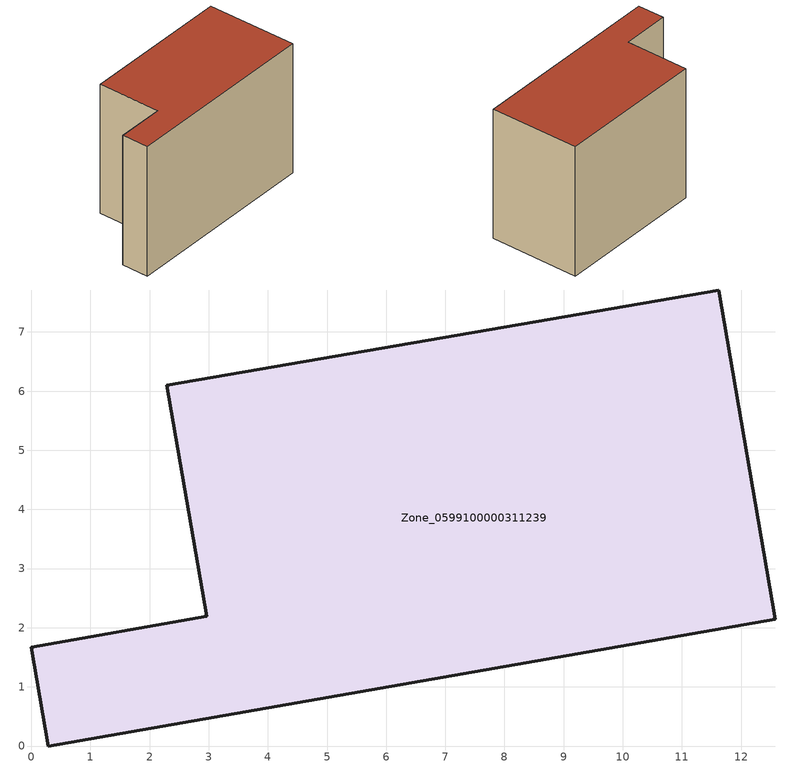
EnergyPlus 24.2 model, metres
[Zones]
Zone_0599100000311239
 floor ground (C_G): 12.58,2.14 0.28,0 0,1.67 2.97,2.19 2.29,6.1 11.62,7.71 z0
 wall outside (C_F): 12.58,2.14 11.62,7.71 2.29,6.1 2.97,2.19 0,1.67 0.28,0 12.58,2.14 z0:8.42
 roof outside (C_R): 0.28,0 12.58,2.14 11.62,7.71 2.29,6.1 2.97,2.19 0,1.67 z8.42
[BUILDING]
Pand.0599100000311239: North Axis=0; Terrain=City; Loads Convergence Tolerance Value=0.04; Temperature Convergence Tolerance Value=0.4; Solar Distribution=FullExterior; Maximum Number of Warmup Days=25; Minimum Number of Warmup Days=1
[Site:Location]
Rotterdam.The.Hague.AP_ZH_NLD Design_Conditions: Latitude=51.96; Longitude=4.45; Time Zone=1; Elevation=-4.5
[SITE:GROUNDTEMPERATURE:BUILDINGSURFACE]
18, 18, 18, 18, 18, 18, 18, 18, 18, 18, 18, 18
[MATERIAL] Thermal Absorptance=0.9; Solar Absorptance=0.7; Visible Absorptance=0.7
Name | Roughness | Thickness | Conductivity | Density | Specific Heat
G.TI.1975-1991 | MediumSmooth | 0.15 | 0.288461 | 540 | 1210
F.TI.1975-1991 | Rough | 0.3 | 0.230769 | 1920 | 840
R.TI.1975-1991 | MediumRough | 0.2 | 0.153846 | 1500 | 1000
[CONSTRUCTION]
C_G: G.TI.1975-1991
C_F: F.TI.1975-1991
C_R: R.TI.1975-1991
[ZONE]
Zone_0599100000311239: Type=1; Multiplier=1; Ceiling Height=Autocalculate; Volume=Autocalculate; Floor Area=autocalculate; Part of Total Floor Area=Yes
[ZONEINFILTRATION:DESIGNFLOWRATE]
Infil_Zone_0599100000311239: Zone or ZoneList or Space or SpaceList=Zone_0599100000311239; Schedule=AlwaysOn; Design Flow Rate Calculation Method=Flow/Area; Flow Rate per Floor Area=0.003; Constant Term Coefficient=1; Temperature Term Coefficient=0; Velocity Term Coefficient=0; Velocity Squared Term Coefficient=0
[HVACTEMPLATE:ZONE:IDEALLOADSAIRSYSTEM]
Zone_0599100000311239: Maximum Heating Supply Air Temperature=50; Minimum Cooling Supply Air Temperature=13; Maximum Heating Supply Air Humidity Ratio=0.0156; Minimum Cooling Supply Air Humidity Ratio=0.0077; Heating Limit=NoLimit; Cooling Limit=NoLimit; Dehumidification Control Type=ConstantSensibleHeatRatio; Cooling Sensible Heat Ratio=0.7; Dehumidification Setpoint=60; Humidification Control Type=None; Humidification Setpoint=30; Outdoor Air Method=None; Outdoor Air Flow Rate per Person=0.00944; Outdoor Air Flow Rate per Zone Floor Area=0; Outdoor Air Flow Rate per Zone=0; Demand Controlled Ventilation Type=None; Outdoor Air Economizer Type=NoEconomizer; Heat Recovery Type=None; Sensible Heat Recovery Effectiveness=0.7; Latent Heat Recovery Effectiveness=0.65
[ZONECONTROL:THERMOSTAT]
ThermostatControl_Zone_0599100000311239: Zone or ZoneList=Zone_0599100000311239; Control Type Schedule=DualSetpointControlType; Control 1=Thermostat_Zone_0599100000311239; Temperature Difference Between Cutout And Setpoint=0
[THERMOSTATSETPOINT:DUALSETPOINT]
Thermostat_Zone_0599100000311239: Heating Setpoint Temperature Schedule=HeatingSetpoint_Zone_0599100000311239; Cooling Setpoint Temperature Schedule=CoolingSetpoint_Zone_0599100000311239
[SCHEDULE:COMPACT]
HeatingSetpoint_Zone_0599100000311239: Through: 12/31, For: AllDays, Until: 24:00, 21
CoolingSetpoint_Zone_0599100000311239: Through: 12/31, For: AllDays, Until: 24:00, 24
DualSetpointControlType: Through: 12/31, For: AllDays, Until: 24:00, 4
AlwaysOn: Through: 12/31, For: AllDays, Until: 24:00, 1
